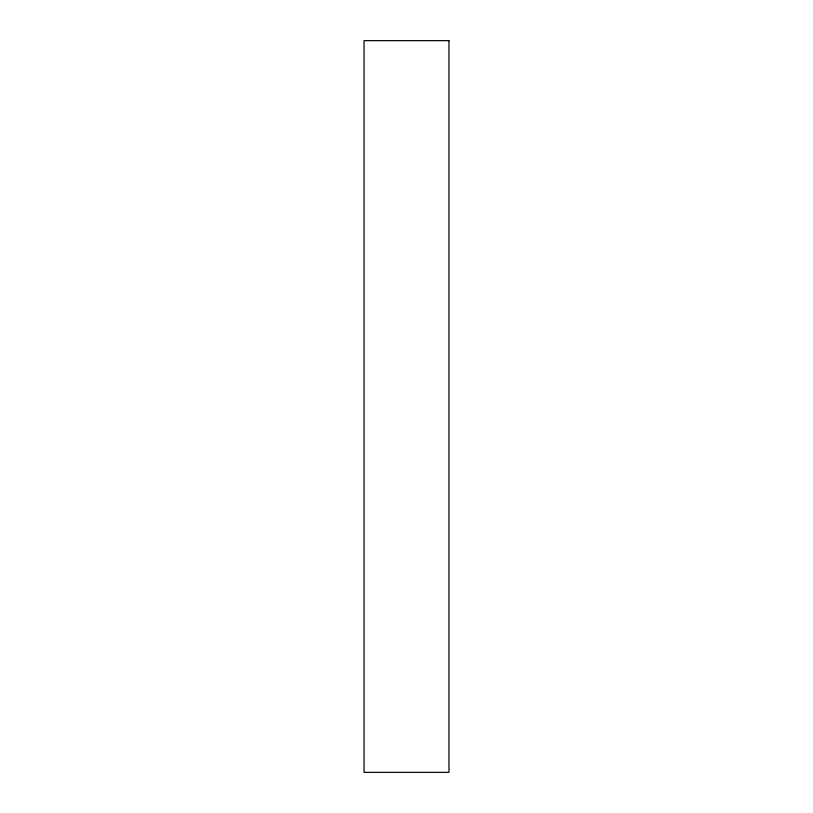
<?xml version="1.0" encoding="UTF-8"?>
<svg xmlns="http://www.w3.org/2000/svg" width="813" height="813" viewBox="0 0 813 813"><rect width="100%" height="100%" fill="white"/><g stroke="black" fill="none" stroke-linecap="round" stroke-linejoin="round"><path stroke-width="1.22" d="M448.959 40.65L364.041 40.65L364.041 772.35L448.959 772.35L448.959 40.65"/></g></svg>
